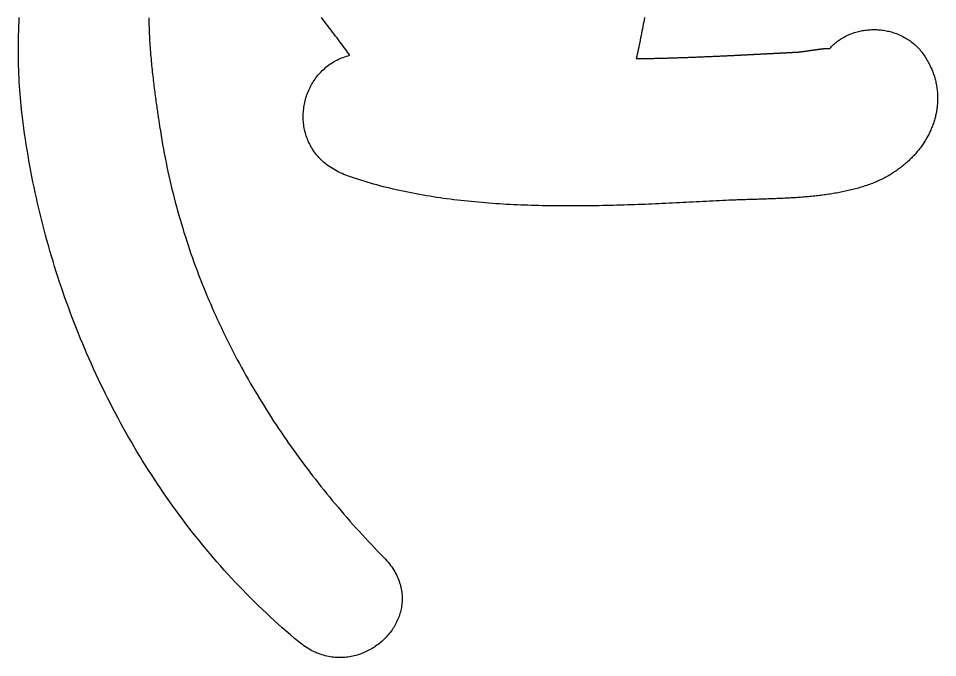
# Model space of a CAD drawing. Extents: x -5.5 to 29.5, y -8.1 to 1.6.
# Drawn here: x 2.295 to 3.052, y -3.94 to -3.414 of the extents above; entities that cross this region are included whole.
import ezdxf

# ---------------------------------------------------------------- set-up
doc = ezdxf.new("R2010")
doc.units = 0
doc.layers.get('0').update_dxf_attribs({"linetype": 'CONTINUOUS'})

msp = doc.modelspace()

# ---------------------------------------------------------------- linework, layer by layer
for points in [[(2.59565, -3.85818, 0), (2.59683, -3.85942, 0), (2.59796, -3.86067, 0), (2.59904, -3.86193, 0), (2.60007, -3.8632, 0), (2.60104, -3.86447, 0), (2.60197, -3.86575, 0), (2.60284, -3.86703, 0), (2.60366, -3.86832, 0), (2.60444, -3.86961, 0), (2.60517, -3.87091, 0), (2.60584, -3.8722, 0), (2.60648, -3.87351, 0), (2.60706, -3.87481, 0), (2.6076, -3.87611, 0), (2.60809, -3.87742, 0), (2.60853, -3.87872, 0), (2.60894, -3.88003, 0), (2.60929, -3.88133, 0), (2.60961, -3.88263, 0), (2.60988, -3.88394, 0), (2.61011, -3.88523, 0), (2.61029, -3.88653, 0), (2.61044, -3.88783, 0), (2.61054, -3.88911, 0), (2.61061, -3.8904, 0), (2.61063, -3.89168, 0), (2.61062, -3.89296, 0), (2.61056, -3.89423, 0), (2.61047, -3.89549, 0), (2.61034, -3.89675, 0), (2.61018, -3.898, 0), (2.60998, -3.89924, 0), (2.60974, -3.90047, 0), (2.60947, -3.9017, 0), (2.60916, -3.90291, 0), (2.60882, -3.90412, 0), (2.60844, -3.90531, 0), (2.60803, -3.9065, 0), (2.60759, -3.90767, 0), (2.60712, -3.90883, 0), (2.60662, -3.90998, 0), (2.60608, -3.91112, 0), (2.60552, -3.91224, 0), (2.60493, -3.91335, 0), (2.6043, -3.91444, 0), (2.60365, -3.91552, 0), (2.60297, -3.91658, 0), (2.60226, -3.91763, 0), (2.60153, -3.91866, 0), (2.60077, -3.91967, 0), (2.59999, -3.92067, 0), (2.59918, -3.92164, 0), (2.59834, -3.9226, 0), (2.59748, -3.92354, 0), (2.5966, -3.92446, 0), (2.59569, -3.92536, 0), (2.59477, -3.92624, 0), (2.59382, -3.9271, 0), (2.59285, -3.92794, 0), (2.59185, -3.92875, 0), (2.59084, -3.92954, 0), (2.58981, -3.93031, 0), (2.58876, -3.93106, 0), (2.58769, -3.93178, 0), (2.58661, -3.93247, 0), (2.58551, -3.93314, 0), (2.58439, -3.93379, 0), (2.58325, -3.93441, 0), (2.5821, -3.935, 0), (2.58093, -3.93556, 0), (2.57975, -3.9361, 0), (2.57855, -3.93661, 0), (2.57735, -3.93708, 0), (2.57612, -3.93753, 0), (2.57489, -3.93795, 0), (2.57365, -3.93834, 0), (2.57239, -3.9387, 0), (2.57112, -3.93903, 0), (2.56985, -3.93932, 0), (2.56856, -3.93958, 0), (2.56726, -3.93981, 0), (2.56596, -3.94001, 0), (2.56465, -3.94017, 0), (2.56333, -3.9403, 0), (2.56201, -3.94039, 0), (2.56067, -3.94045, 0), (2.55934, -3.94047, 0), (2.558, -3.94045, 0), (2.55665, -3.9404, 0), (2.5553, -3.9403, 0), (2.55395, -3.94018, 0), (2.55259, -3.94001, 0), (2.55123, -3.9398, 0), (2.54987, -3.93955, 0), (2.54851, -3.93927, 0), (2.54715, -3.93894, 0), (2.54579, -3.93857, 0), (2.54443, -3.93816, 0), (2.54307, -3.93771, 0), (2.54171, -3.93721, 0), (2.54036, -3.93667, 0), (2.53901, -3.93609, 0), (2.53766, -3.93546, 0), (2.53631, -3.93479, 0), (2.53497, -3.93407, 0), (2.53364, -3.93331, 0), (2.53231, -3.9325, 0), (2.53098, -3.93164, 0), (2.52967, -3.93074, 0), (2.52836, -3.92979, 0), (2.52706, -3.92879, 0), (2.52547, -3.92749, 0), (2.52202, -3.9246, 0), (2.51859, -3.92169, 0), (2.51519, -3.91875, 0), (2.51181, -3.91579, 0), (2.50846, -3.9128, 0), (2.50513, -3.90978, 0), (2.50182, -3.90674, 0), (2.49854, -3.90367, 0), (2.49528, -3.90058, 0), (2.49205, -3.89746, 0), (2.48884, -3.89432, 0), (2.48566, -3.89115, 0), (2.4825, -3.88796, 0), (2.47936, -3.88474, 0), (2.47625, -3.8815, 0), (2.47316, -3.87824, 0), (2.4701, -3.87495, 0), (2.46706, -3.87164, 0), (2.46405, -3.86831, 0), (2.46106, -3.86495, 0), (2.4581, -3.86157, 0), (2.45516, -3.85817, 0), (2.45225, -3.85475, 0), (2.44936, -3.85131, 0), (2.44649, -3.84784, 0), (2.44365, -3.84436, 0), (2.44084, -3.84085, 0), (2.43805, -3.83732, 0), (2.43528, -3.83377, 0), (2.43255, -3.83021, 0), (2.42983, -3.82662, 0), (2.42714, -3.82301, 0), (2.42448, -3.81938, 0), (2.42184, -3.81573, 0), (2.41923, -3.81207, 0), (2.41664, -3.80838, 0), (2.41408, -3.80468, 0), (2.41154, -3.80095, 0), (2.40903, -3.79721, 0), (2.40654, -3.79345, 0), (2.40408, -3.78968, 0), (2.40165, -3.78588, 0), (2.39924, -3.78207, 0), (2.39686, -3.77825, 0), (2.3945, -3.7744, 0), (2.39217, -3.77054, 0), (2.38986, -3.76666, 0), (2.38758, -3.76277, 0), (2.38533, -3.75886, 0), (2.3831, -3.75494, 0), (2.3809, -3.751, 0), (2.37872, -3.74704, 0), (2.37657, -3.74307, 0), (2.37444, -3.73909, 0), (2.37235, -3.73509, 0), (2.37027, -3.73107, 0), (2.36823, -3.72705, 0), (2.36621, -3.72301, 0), (2.36422, -3.71895, 0), (2.36225, -3.71488, 0), (2.36031, -3.7108, 0), (2.35839, -3.70671, 0), (2.35651, -3.70261, 0), (2.35465, -3.69849, 0), (2.35281, -3.69436, 0), (2.351, -3.69022, 0), (2.34922, -3.68606, 0), (2.34747, -3.6819, 0), (2.34574, -3.67772, 0), (2.34404, -3.67354, 0), (2.34237, -3.66934, 0), (2.34072, -3.66513, 0), (2.3391, -3.66091, 0), (2.3375, -3.65669, 0), (2.33594, -3.65245, 0), (2.3344, -3.6482, 0), (2.33289, -3.64395, 0), (2.3314, -3.63968, 0), (2.32994, -3.63541, 0), (2.32851, -3.63113, 0), (2.32711, -3.62684, 0), (2.32573, -3.62254, 0), (2.32438, -3.61823, 0), (2.32306, -3.61392, 0), (2.32177, -3.6096, 0), (2.3205, -3.60527, 0), (2.31926, -3.60094, 0), (2.31805, -3.5966, 0), (2.31687, -3.59225, 0), (2.31571, -3.5879, 0), (2.31458, -3.58354, 0), (2.31348, -3.57917, 0), (2.3124, -3.5748, 0), (2.31136, -3.57042, 0), (2.31034, -3.56604, 0), (2.30935, -3.56166, 0), (2.30839, -3.55727, 0), (2.30745, -3.55287, 0), (2.30655, -3.54848, 0), (2.30567, -3.54407, 0), (2.30482, -3.53967, 0), (2.304, -3.53526, 0), (2.3032, -3.53085, 0), (2.30244, -3.52643, 0), (2.3017, -3.52202, 0), (2.30099, -3.5176, 0), (2.30031, -3.51317, 0), (2.29966, -3.50875, 0), (2.29904, -3.50433, 0), (2.29844, -3.4999, 0), (2.29787, -3.49547, 0), (2.29738, -3.49145, 0), (2.29704, -3.48845, 0), (2.29672, -3.48541, 0), (2.29642, -3.48232, 0), (2.29614, -3.47918, 0), (2.29588, -3.476, 0), (2.29564, -3.47278, 0), (2.29542, -3.46951, 0), (2.29523, -3.46621, 0), (2.29506, -3.46287, 0), (2.29491, -3.4595, 0), (2.29478, -3.45609, 0), (2.29468, -3.45265, 0), (2.2946, -3.44917, 0), (2.29455, -3.44567, 0), (2.29452, -3.44214, 0), (2.29452, -3.43858, 0), (2.29454, -3.435, 0), (2.29459, -3.4314, 0), (2.29466, -3.42777, 0), (2.29477, -3.42412, 0), (2.2949, -3.42046, 0), (2.29506, -3.41678, 0), (2.29524, -3.41308, 0)], [(2.40194, -3.41328, 0), (2.40196, -3.41518, 0), (2.402, -3.41709, 0), (2.40205, -3.41899, 0), (2.4021, -3.4209, 0), (2.40217, -3.4228, 0), (2.40225, -3.42471, 0), (2.40233, -3.42661, 0), (2.40242, -3.4285, 0), (2.40252, -3.43039, 0), (2.40263, -3.43228, 0), (2.40275, -3.43416, 0), (2.40287, -3.43604, 0), (2.40301, -3.43791, 0), (2.40314, -3.43977, 0), (2.40329, -3.44163, 0), (2.40344, -3.44347, 0), (2.40359, -3.44531, 0), (2.40376, -3.44714, 0), (2.40392, -3.44895, 0), (2.40409, -3.45076, 0), (2.40427, -3.45255, 0), (2.40445, -3.45433, 0), (2.40463, -3.4561, 0), (2.40482, -3.45785, 0), (2.40501, -3.45959, 0), (2.40521, -3.46131, 0), (2.4054, -3.46302, 0), (2.4056, -3.46472, 0), (2.4058, -3.46639, 0), (2.40601, -3.46805, 0), (2.40621, -3.46969, 0), (2.40641, -3.4713, 0), (2.40662, -3.4729, 0), (2.40683, -3.47448, 0), (2.40703, -3.47604, 0), (2.40724, -3.47758, 0), (2.40744, -3.47909, 0), (2.40765, -3.48058, 0), (2.40785, -3.48205, 0), (2.40806, -3.48349, 0), (2.40826, -3.48491, 0), (2.40846, -3.48631, 0), (2.40865, -3.48767, 0), (2.40885, -3.48901, 0), (2.40904, -3.49032, 0), (2.40922, -3.49161, 0), (2.40941, -3.49286, 0), (2.40959, -3.49408, 0), (2.40976, -3.49528, 0), (2.40994, -3.49644, 0), (2.4101, -3.49757, 0), (2.41026, -3.49867, 0), (2.41042, -3.49974, 0), (2.41086, -3.50274, 0), (2.41144, -3.50649, 0), (2.41204, -3.51022, 0), (2.41266, -3.51396, 0), (2.4133, -3.51768, 0), (2.41397, -3.52139, 0), (2.41466, -3.52509, 0), (2.41538, -3.52878, 0), (2.41611, -3.53247, 0), (2.41687, -3.53614, 0), (2.41765, -3.53981, 0), (2.41846, -3.54347, 0), (2.41928, -3.54711, 0), (2.42013, -3.55075, 0), (2.421, -3.55438, 0), (2.4219, -3.558, 0), (2.42281, -3.56161, 0), (2.42375, -3.56521, 0), (2.42471, -3.5688, 0), (2.42569, -3.57238, 0), (2.42669, -3.57595, 0), (2.42772, -3.57951, 0), (2.42876, -3.58307, 0), (2.42983, -3.58661, 0), (2.43092, -3.59015, 0), (2.43203, -3.59367, 0), (2.43316, -3.59719, 0), (2.43431, -3.60069, 0), (2.43549, -3.60419, 0), (2.43668, -3.60768, 0), (2.4379, -3.61116, 0), (2.43913, -3.61462, 0), (2.44039, -3.61808, 0), (2.44167, -3.62153, 0), (2.44297, -3.62497, 0), (2.44429, -3.6284, 0), (2.44563, -3.63182, 0), (2.44699, -3.63524, 0), (2.44837, -3.63864, 0), (2.44977, -3.64203, 0), (2.45119, -3.64541, 0), (2.45263, -3.64879, 0), (2.45409, -3.65215, 0), (2.45557, -3.65551, 0), (2.45707, -3.65885, 0), (2.45859, -3.66219, 0), (2.46013, -3.66551, 0), (2.46168, -3.66883, 0), (2.46326, -3.67214, 0), (2.46486, -3.67543, 0), (2.46648, -3.67872, 0), (2.46811, -3.682, 0), (2.46977, -3.68527, 0), (2.47144, -3.68853, 0), (2.47314, -3.69178, 0), (2.47485, -3.69502, 0), (2.47658, -3.69825, 0), (2.47833, -3.70147, 0), (2.4801, -3.70468, 0), (2.48188, -3.70788, 0), (2.48369, -3.71107, 0), (2.48551, -3.71425, 0), (2.48735, -3.71742, 0), (2.48921, -3.72059, 0), (2.49109, -3.72374, 0), (2.49299, -3.72688, 0), (2.4949, -3.73002, 0), (2.49683, -3.73314, 0), (2.49878, -3.73625, 0), (2.50075, -3.73936, 0), (2.50274, -3.74245, 0), (2.50474, -3.74554, 0), (2.50676, -3.74861, 0), (2.5088, -3.75168, 0), (2.51085, -3.75473, 0), (2.51292, -3.75778, 0), (2.51501, -3.76081, 0), (2.51712, -3.76384, 0), (2.51924, -3.76686, 0), (2.52138, -3.76986, 0), (2.52354, -3.77286, 0), (2.52571, -3.77585, 0), (2.5279, -3.77883, 0), (2.53011, -3.78179, 0), (2.53233, -3.78475, 0), (2.53457, -3.7877, 0), (2.53683, -3.79064, 0), (2.5391, -3.79356, 0), (2.54139, -3.79648, 0), (2.54369, -3.79939, 0), (2.54601, -3.80229, 0), (2.54835, -3.80518, 0), (2.5507, -3.80806, 0), (2.55307, -3.81093, 0), (2.55545, -3.81378, 0), (2.55785, -3.81663, 0), (2.56026, -3.81947, 0), (2.56269, -3.8223, 0), (2.56514, -3.82512, 0), (2.5676, -3.82793, 0), (2.57008, -3.83073, 0), (2.57257, -3.83352, 0), (2.57507, -3.8363, 0), (2.57759, -3.83907, 0), (2.58013, -3.84183, 0), (2.58268, -3.84458, 0), (2.58524, -3.84732, 0), (2.58782, -3.85005, 0), (2.59042, -3.85277, 0), (2.59302, -3.85548, 0), (2.59565, -3.85818, 0)], [(2.56753, -3.4442, 0), (2.5666, -3.44291, 0), (2.56564, -3.44158, 0), (2.56465, -3.44022, 0), (2.56363, -3.43883, 0), (2.56258, -3.43741, 0), (2.56151, -3.43595, 0), (2.56042, -3.43447, 0), (2.55929, -3.43296, 0), (2.55815, -3.43142, 0), (2.55697, -3.42986, 0), (2.55578, -3.42828, 0), (2.55456, -3.42667, 0), (2.55332, -3.42504, 0), (2.55205, -3.42339, 0), (2.55077, -3.42172, 0), (2.54946, -3.42003, 0), (2.54814, -3.41832, 0), (2.54679, -3.4166, 0), (2.54543, -3.41486, 0), (2.54405, -3.41311, 0)], [(2.81027, -3.41313, 0), (2.80991, -3.41496, 0), (2.80955, -3.41679, 0), (2.80919, -3.41864, 0), (2.80883, -3.42049, 0), (2.80846, -3.42235, 0), (2.8081, -3.42421, 0), (2.80773, -3.42609, 0), (2.80736, -3.42796, 0), (2.80699, -3.42985, 0), (2.80662, -3.43173, 0), (2.80624, -3.43362, 0), (2.80586, -3.43552, 0), (2.80547, -3.43742, 0), (2.80508, -3.43932, 0), (2.80468, -3.44122, 0), (2.80428, -3.44312, 0), (2.80388, -3.44503, 0), (2.80347, -3.44694, 0)], [(2.96283, -3.43846, 0), (2.96355, -3.43766, 0), (2.96428, -3.43689, 0), (2.96504, -3.43613, 0), (2.96581, -3.43539, 0), (2.9666, -3.43468, 0), (2.9674, -3.43398, 0), (2.96823, -3.43331, 0), (2.96907, -3.43266, 0), (2.96992, -3.43202, 0), (2.97079, -3.43141, 0), (2.97168, -3.43082, 0), (2.97258, -3.43025, 0), (2.97349, -3.4297, 0), (2.97442, -3.42918, 0), (2.97536, -3.42867, 0), (2.97631, -3.42819, 0), (2.97728, -3.42772, 0), (2.97825, -3.42728, 0), (2.97924, -3.42686, 0), (2.98024, -3.42646, 0), (2.98124, -3.42608, 0), (2.98226, -3.42572, 0), (2.98329, -3.42539, 0), (2.98432, -3.42508, 0), (2.98536, -3.42478, 0), (2.98641, -3.42451, 0), (2.98747, -3.42427, 0), (2.98853, -3.42404, 0), (2.9896, -3.42383, 0), (2.99067, -3.42365, 0), (2.99175, -3.42349, 0), (2.99283, -3.42335, 0), (2.99392, -3.42324, 0), (2.99501, -3.42314, 0), (2.9961, -3.42307, 0), (2.99719, -3.42302, 0), (2.99829, -3.42299, 0), (2.99939, -3.42298, 0), (3.00049, -3.423, 0), (3.00159, -3.42304, 0), (3.00268, -3.4231, 0), (3.00378, -3.42319, 0), (3.00488, -3.42329, 0), (3.00598, -3.42342, 0), (3.00707, -3.42357, 0), (3.00816, -3.42375, 0), (3.00925, -3.42395, 0), (3.01033, -3.42417, 0), (3.01141, -3.42441, 0), (3.01249, -3.42467, 0), (3.01356, -3.42496, 0), (3.01462, -3.42528, 0), (3.01568, -3.42561, 0), (3.01673, -3.42597, 0), (3.01778, -3.42635, 0), (3.01881, -3.42675, 0), (3.01984, -3.42718, 0), (3.02086, -3.42763, 0), (3.02187, -3.42811, 0), (3.02287, -3.42861, 0), (3.02386, -3.42913, 0), (3.02484, -3.42967, 0), (3.02581, -3.43024, 0), (3.02677, -3.43083, 0), (3.02772, -3.43145, 0), (3.02865, -3.43209, 0), (3.02957, -3.43275, 0), (3.03047, -3.43344, 0), (3.03136, -3.43415, 0), (3.03224, -3.43488, 0), (3.0331, -3.43564, 0), (3.03395, -3.43643, 0), (3.03478, -3.43723, 0), (3.03559, -3.43806, 0), (3.03639, -3.43892, 0), (3.03717, -3.4398, 0), (3.03793, -3.4407, 0), (3.03867, -3.44163, 0), (3.03939, -3.44258, 0), (3.04009, -3.44356, 0), (3.04077, -3.44456, 0), (3.04141, -3.44554, 0), (3.042, -3.44649, 0), (3.04257, -3.44743, 0), (3.04312, -3.44838, 0), (3.04365, -3.44934, 0), (3.04417, -3.45029, 0), (3.04467, -3.45125, 0), (3.04515, -3.4522, 0), (3.04561, -3.45317, 0), (3.04605, -3.45413, 0), (3.04648, -3.45509, 0), (3.04689, -3.45606, 0), (3.04728, -3.45702, 0), (3.04765, -3.45799, 0), (3.04801, -3.45896, 0), (3.04835, -3.45993, 0), (3.04867, -3.46091, 0), (3.04897, -3.46188, 0), (3.04926, -3.46285, 0), (3.04953, -3.46383, 0), (3.04978, -3.4648, 0), (3.05002, -3.46578, 0), (3.05024, -3.46675, 0), (3.05045, -3.46773, 0), (3.05063, -3.46871, 0), (3.0508, -3.46968, 0), (3.05096, -3.47066, 0), (3.05109, -3.47164, 0), (3.05122, -3.47261, 0), (3.05132, -3.47359, 0), (3.05141, -3.47457, 0), (3.05149, -3.47554, 0), (3.05154, -3.47652, 0), (3.05159, -3.47749, 0), (3.05161, -3.47846, 0), (3.05162, -3.47943, 0), (3.05162, -3.4804, 0), (3.0516, -3.48137, 0), (3.05156, -3.48234, 0), (3.05151, -3.48331, 0), (3.05145, -3.48427, 0), (3.05137, -3.48523, 0), (3.05127, -3.4862, 0), (3.05116, -3.48716, 0), (3.05103, -3.48811, 0), (3.05089, -3.48907, 0), (3.05074, -3.49002, 0), (3.05057, -3.49097, 0), (3.05039, -3.49192, 0), (3.05019, -3.49287, 0), (3.04998, -3.49381, 0), (3.04975, -3.49475, 0), (3.04951, -3.49569, 0), (3.04926, -3.49662, 0), (3.04899, -3.49755, 0), (3.0487, -3.49848, 0), (3.04841, -3.49941, 0), (3.0481, -3.50033, 0), (3.04777, -3.50125, 0), (3.04744, -3.50216, 0), (3.04709, -3.50307, 0), (3.04672, -3.50398, 0), (3.04635, -3.50488, 0), (3.04596, -3.50578, 0), (3.04555, -3.50668, 0), (3.04514, -3.50757, 0), (3.04471, -3.50845, 0), (3.04427, -3.50933, 0), (3.04381, -3.51021, 0), (3.04335, -3.51108, 0), (3.04287, -3.51195, 0), (3.04237, -3.51281, 0), (3.04187, -3.51367, 0), (3.04135, -3.51452, 0), (3.04082, -3.51537, 0), (3.04028, -3.51621, 0), (3.03973, -3.51705, 0), (3.03917, -3.51788, 0), (3.03859, -3.5187, 0), (3.038, -3.51952, 0), (3.0374, -3.52033, 0), (3.03679, -3.52114, 0), (3.03616, -3.52194, 0), (3.03553, -3.52273, 0), (3.03488, -3.52352, 0), (3.03423, -3.5243, 0), (3.03356, -3.52508, 0), (3.03288, -3.52585, 0), (3.03219, -3.52661, 0), (3.03149, -3.52736, 0), (3.03077, -3.52811, 0), (3.03005, -3.52885, 0), (3.02932, -3.52958, 0), (3.02857, -3.53031, 0), (3.02782, -3.53103, 0), (3.02705, -3.53174, 0), (3.02628, -3.53244, 0), (3.02549, -3.53314, 0), (3.0247, -3.53382, 0), (3.02389, -3.5345, 0), (3.02308, -3.53517, 0), (3.02225, -3.53584, 0), (3.02142, -3.53649, 0), (3.02057, -3.53714, 0), (3.01972, -3.53778, 0), (3.01885, -3.53841, 0), (3.01798, -3.53903, 0), (3.0171, -3.53964, 0), (3.01621, -3.54024, 0), (3.01531, -3.54083, 0), (3.0144, -3.54142, 0), (3.01347, -3.542, 0), (3.01249, -3.54259, 0), (3.01151, -3.54317, 0), (3.01052, -3.54373, 0), (3.00952, -3.54429, 0), (3.0085, -3.54483, 0), (3.00748, -3.54537, 0), (3.00645, -3.54589, 0), (3.00541, -3.5464, 0), (3.00436, -3.5469, 0), (3.0033, -3.54739, 0), (3.00223, -3.54787, 0), (3.00115, -3.54833, 0), (3.00007, -3.54879, 0), (2.99898, -3.54924, 0), (2.99787, -3.54968, 0), (2.99676, -3.5501, 0), (2.99565, -3.55052, 0), (2.99452, -3.55093, 0), (2.99339, -3.55133, 0), (2.99225, -3.55171, 0), (2.9911, -3.55209, 0), (2.98995, -3.55246, 0), (2.98879, -3.55282, 0), (2.98762, -3.55318, 0), (2.98645, -3.55352, 0), (2.98527, -3.55385, 0), (2.98408, -3.55418, 0), (2.98289, -3.55449, 0), (2.9817, -3.5548, 0), (2.98049, -3.5551, 0), (2.97928, -3.55539, 0), (2.97807, -3.55568, 0), (2.97685, -3.55596, 0), (2.97563, -3.55622, 0), (2.9744, -3.55648, 0), (2.97317, -3.55674, 0), (2.97193, -3.55698, 0), (2.97069, -3.55722, 0), (2.96944, -3.55745, 0), (2.96819, -3.55768, 0), (2.96694, -3.5579, 0), (2.96568, -3.55811, 0), (2.96442, -3.55831, 0), (2.96315, -3.55851, 0), (2.96189, -3.5587, 0), (2.96062, -3.55889, 0), (2.95934, -3.55907, 0), (2.95807, -3.55924, 0), (2.95679, -3.55941, 0), (2.95551, -3.55957, 0), (2.95423, -3.55973, 0), (2.95294, -3.55988, 0), (2.95166, -3.56002, 0), (2.95037, -3.56016, 0), (2.94908, -3.5603, 0), (2.94779, -3.56043, 0), (2.9465, -3.56056, 0), (2.94521, -3.56068, 0), (2.94391, -3.56079, 0), (2.94262, -3.5609, 0), (2.94132, -3.56101, 0), (2.94003, -3.56111, 0), (2.93874, -3.56121, 0), (2.93744, -3.56131, 0), (2.93615, -3.5614, 0), (2.93485, -3.56149, 0), (2.93356, -3.56157, 0), (2.93227, -3.56165, 0), (2.93098, -3.56173, 0), (2.92968, -3.56181, 0), (2.9284, -3.56188, 0), (2.92711, -3.56195, 0), (2.92582, -3.56201, 0), (2.92454, -3.56207, 0), (2.92325, -3.56213, 0), (2.92197, -3.56219, 0), (2.92069, -3.56225, 0), (2.91942, -3.5623, 0), (2.91814, -3.56235, 0), (2.91687, -3.5624, 0), (2.91561, -3.56245, 0), (2.91434, -3.5625, 0), (2.91308, -3.56254, 0), (2.91182, -3.56258, 0), (2.91057, -3.56263, 0), (2.90932, -3.56267, 0), (2.90807, -3.56271, 0), (2.90683, -3.56274, 0), (2.90559, -3.56278, 0), (2.90435, -3.56282, 0), (2.90312, -3.56286, 0), (2.9019, -3.56289, 0), (2.90068, -3.56293, 0), (2.89946, -3.56296, 0), (2.89825, -3.563, 0), (2.89705, -3.56304, 0), (2.89585, -3.56307, 0), (2.89466, -3.56311, 0), (2.89347, -3.56315, 0), (2.89229, -3.56319, 0), (2.89111, -3.56322, 0), (2.88994, -3.56326, 0), (2.88878, -3.5633, 0), (2.88763, -3.56335, 0), (2.88648, -3.56339, 0), (2.88534, -3.56343, 0), (2.8842, -3.56348, 0), (2.88308, -3.56353, 0), (2.88196, -3.56357, 0), (2.88085, -3.56363, 0), (2.87974, -3.56368, 0), (2.87726, -3.5638, 0), (2.8746, -3.56393, 0), (2.87192, -3.56407, 0), (2.86922, -3.56421, 0), (2.86652, -3.56434, 0), (2.86381, -3.56448, 0), (2.86109, -3.56462, 0), (2.85836, -3.56476, 0), (2.85561, -3.5649, 0), (2.85286, -3.56504, 0), (2.8501, -3.56517, 0), (2.84733, -3.56531, 0), (2.84456, -3.56545, 0), (2.84177, -3.56559, 0), (2.83898, -3.56572, 0), (2.83617, -3.56586, 0), (2.83336, -3.56599, 0), (2.83055, -3.56612, 0), (2.82772, -3.56625, 0), (2.82489, -3.56638, 0), (2.82205, -3.56651, 0), (2.8192, -3.56663, 0), (2.81635, -3.56675, 0), (2.81349, -3.56687, 0), (2.81063, -3.56698, 0), (2.80775, -3.56709, 0), (2.80488, -3.5672, 0), (2.802, -3.56731, 0), (2.79911, -3.56741, 0), (2.79622, -3.5675, 0), (2.79332, -3.5676, 0), (2.79042, -3.56768, 0), (2.78752, -3.56777, 0), (2.78461, -3.56785, 0), (2.78169, -3.56792, 0), (2.77878, -3.56799, 0), (2.77586, -3.56805, 0), (2.77294, -3.56811, 0), (2.77001, -3.56816, 0), (2.76708, -3.5682, 0), (2.76415, -3.56824, 0), (2.76122, -3.56828, 0), (2.75828, -3.5683, 0), (2.75535, -3.56832, 0), (2.75241, -3.56834, 0), (2.74947, -3.56834, 0), (2.74653, -3.56834, 0), (2.74359, -3.56833, 0), (2.74064, -3.56831, 0), (2.7377, -3.56829, 0), (2.73476, -3.56825, 0), (2.73182, -3.56821, 0), (2.72887, -3.56816, 0), (2.72593, -3.5681, 0), (2.72299, -3.56803, 0), (2.72005, -3.56796, 0), (2.71711, -3.56787, 0), (2.71417, -3.56777, 0), (2.71124, -3.56767, 0), (2.7083, -3.56755, 0), (2.70537, -3.56742, 0), (2.70244, -3.56729, 0), (2.69951, -3.56714, 0), (2.69659, -3.56698, 0), (2.69367, -3.56681, 0), (2.69075, -3.56663, 0), (2.68783, -3.56644, 0), (2.68492, -3.56624, 0), (2.68201, -3.56602, 0), (2.67911, -3.56579, 0), (2.67621, -3.56556, 0), (2.67332, -3.5653, 0), (2.67043, -3.56504, 0), (2.66754, -3.56476, 0), (2.66466, -3.56447, 0), (2.66179, -3.56417, 0), (2.65892, -3.56385, 0), (2.65606, -3.56352, 0), (2.6532, -3.56318, 0), (2.65035, -3.56282, 0), (2.6475, -3.56245, 0), (2.64467, -3.56206, 0), (2.64184, -3.56166, 0), (2.63902, -3.56125, 0), (2.6362, -3.56081, 0), (2.63339, -3.56037, 0), (2.63059, -3.55991, 0), (2.6278, -3.55943, 0), (2.62502, -3.55894, 0), (2.62224, -3.55843, 0), (2.61948, -3.5579, 0), (2.61672, -3.55736, 0), (2.61397, -3.5568, 0), (2.61123, -3.55623, 0), (2.60851, -3.55564, 0), (2.60579, -3.55503, 0), (2.60308, -3.5544, 0), (2.60038, -3.55376, 0), (2.59769, -3.5531, 0), (2.59502, -3.55242, 0), (2.59235, -3.55172, 0), (2.5897, -3.55101, 0), (2.58706, -3.55027, 0), (2.58442, -3.54952, 0), (2.58181, -3.54875, 0), (2.5792, -3.54796, 0), (2.5766, -3.54714, 0), (2.57402, -3.54631, 0), (2.57145, -3.54546, 0), (2.5689, -3.54459, 0), (2.56635, -3.5437, 0), (2.56431, -3.54296, 0), (2.56267, -3.54233, 0), (2.56108, -3.54165, 0), (2.55952, -3.54095, 0), (2.55801, -3.54022, 0), (2.55653, -3.53946, 0), (2.5551, -3.53867, 0), (2.55371, -3.53785, 0), (2.55236, -3.53701, 0), (2.55105, -3.53614, 0), (2.54978, -3.53524, 0), (2.54855, -3.53432, 0), (2.54736, -3.53338, 0), (2.54621, -3.53241, 0), (2.5451, -3.53142, 0), (2.54403, -3.53041, 0), (2.543, -3.52938, 0), (2.54201, -3.52832, 0), (2.54105, -3.52725, 0), (2.54014, -3.52616, 0), (2.53926, -3.52505, 0), (2.53842, -3.52392, 0), (2.53761, -3.52277, 0), (2.53685, -3.52161, 0), (2.53612, -3.52044, 0), (2.53543, -3.51925, 0), (2.53478, -3.51805, 0), (2.53416, -3.51683, 0), (2.53358, -3.5156, 0), (2.53304, -3.51436, 0), (2.53253, -3.51311, 0), (2.53206, -3.51185, 0), (2.53163, -3.51058, 0), (2.53123, -3.5093, 0), (2.53086, -3.50801, 0), (2.53053, -3.50672, 0), (2.53024, -3.50542, 0), (2.52998, -3.50411, 0), (2.52975, -3.5028, 0), (2.52956, -3.50149, 0), (2.52941, -3.50017, 0), (2.52929, -3.49885, 0), (2.5292, -3.49753, 0), (2.52914, -3.49621, 0), (2.52912, -3.49488, 0), (2.52913, -3.49356, 0), (2.52918, -3.49224, 0), (2.52925, -3.49092, 0), (2.52936, -3.4896, 0), (2.52951, -3.48829, 0), (2.52968, -3.48698, 0), (2.52989, -3.48567, 0), (2.53012, -3.48437, 0), (2.53039, -3.48308, 0), (2.53069, -3.48179, 0), (2.53103, -3.48051, 0), (2.53139, -3.47924, 0), (2.53178, -3.47798, 0), (2.53221, -3.47673, 0), (2.53266, -3.47549, 0), (2.53315, -3.47426, 0), (2.53366, -3.47304, 0), (2.53421, -3.47184, 0), (2.53478, -3.47065, 0), (2.53538, -3.46947, 0), (2.53602, -3.46831, 0), (2.53668, -3.46717, 0), (2.53737, -3.46604, 0), (2.53809, -3.46493, 0), (2.53883, -3.46383, 0), (2.53961, -3.46276, 0), (2.54041, -3.46171, 0), (2.54124, -3.46067, 0), (2.5421, -3.45966, 0), (2.54298, -3.45867, 0), (2.5439, -3.4577, 0), (2.54484, -3.45675, 0), (2.5458, -3.45583, 0), (2.5468, -3.45494, 0), (2.54781, -3.45407, 0), (2.54886, -3.45322, 0), (2.54993, -3.4524, 0), (2.55103, -3.45161, 0), (2.55215, -3.45085, 0), (2.5533, -3.45012, 0), (2.55447, -3.44942, 0), (2.55567, -3.44874, 0), (2.55689, -3.4481, 0), (2.55813, -3.4475, 0), (2.55941, -3.44692, 0), (2.5607, -3.44638, 0), (2.56202, -3.44587, 0), (2.56336, -3.4454, 0), (2.56473, -3.44496, 0), (2.56612, -3.44456, 0), (2.56753, -3.4442, 0)], [(2.80347, -3.44694, 0), (2.80431, -3.44693, 0), (2.80516, -3.44691, 0), (2.80601, -3.4469, 0), (2.80686, -3.44689, 0), (2.80771, -3.44687, 0), (2.80855, -3.44686, 0), (2.8094, -3.44685, 0), (2.81025, -3.44683, 0), (2.8111, -3.44682, 0), (2.81195, -3.4468, 0), (2.81279, -3.44679, 0), (2.81364, -3.44677, 0), (2.81449, -3.44675, 0), (2.81534, -3.44674, 0), (2.81619, -3.44672, 0), (2.81703, -3.4467, 0), (2.81788, -3.44668, 0), (2.81873, -3.44666, 0), (2.81958, -3.44664, 0), (2.82043, -3.44662, 0), (2.82127, -3.4466, 0), (2.82212, -3.44658, 0), (2.82297, -3.44656, 0), (2.82382, -3.44654, 0), (2.82466, -3.44652, 0), (2.82551, -3.4465, 0), (2.82636, -3.44647, 0), (2.82721, -3.44645, 0), (2.82806, -3.44643, 0), (2.8289, -3.44641, 0), (2.82975, -3.44638, 0), (2.8306, -3.44636, 0), (2.83145, -3.44633, 0), (2.83229, -3.44631, 0), (2.83314, -3.44628, 0), (2.83399, -3.44626, 0), (2.83484, -3.44623, 0), (2.83568, -3.4462, 0), (2.83653, -3.44618, 0), (2.83738, -3.44615, 0), (2.83823, -3.44612, 0), (2.83907, -3.4461, 0), (2.83992, -3.44607, 0), (2.84077, -3.44604, 0), (2.84162, -3.44601, 0), (2.84246, -3.44598, 0), (2.84331, -3.44595, 0), (2.84416, -3.44592, 0), (2.84501, -3.44589, 0), (2.84585, -3.44586, 0), (2.8467, -3.44583, 0), (2.84755, -3.4458, 0), (2.8484, -3.44577, 0), (2.84924, -3.44574, 0), (2.85009, -3.4457, 0), (2.85094, -3.44567, 0), (2.85179, -3.44564, 0), (2.85263, -3.44561, 0), (2.85348, -3.44557, 0), (2.85433, -3.44554, 0), (2.85517, -3.44551, 0), (2.85602, -3.44547, 0), (2.85687, -3.44544, 0), (2.85772, -3.4454, 0), (2.85856, -3.44537, 0), (2.85941, -3.44533, 0), (2.86026, -3.4453, 0), (2.86111, -3.44526, 0), (2.86195, -3.44523, 0), (2.8628, -3.44519, 0), (2.86365, -3.44515, 0), (2.8645, -3.44512, 0), (2.86534, -3.44508, 0), (2.86619, -3.44504, 0), (2.86704, -3.44501, 0), (2.86789, -3.44497, 0), (2.86873, -3.44493, 0), (2.86958, -3.44489, 0), (2.87043, -3.44485, 0), (2.87128, -3.44481, 0), (2.87212, -3.44478, 0), (2.87297, -3.44474, 0), (2.87382, -3.4447, 0), (2.87467, -3.44466, 0), (2.87551, -3.44462, 0), (2.87636, -3.44458, 0), (2.87721, -3.44454, 0), (2.87806, -3.4445, 0), (2.8789, -3.44446, 0), (2.87975, -3.44442, 0), (2.8806, -3.44438, 0), (2.88145, -3.44433, 0), (2.88229, -3.44429, 0), (2.88314, -3.44425, 0), (2.88399, -3.44421, 0), (2.88484, -3.44417, 0), (2.88568, -3.44412, 0), (2.88653, -3.44408, 0), (2.88738, -3.44404, 0), (2.88823, -3.444, 0), (2.88904, -3.44396, 0), (2.88943, -3.44394, 0), (2.88981, -3.44392, 0), (2.8902, -3.4439, 0), (2.89058, -3.44388, 0), (2.89097, -3.44386, 0), (2.89135, -3.44384, 0), (2.89173, -3.44382, 0), (2.89212, -3.4438, 0), (2.8925, -3.44378, 0), (2.89289, -3.44376, 0), (2.89327, -3.44374, 0), (2.89366, -3.44372, 0), (2.89404, -3.4437, 0), (2.89443, -3.44368, 0), (2.89481, -3.44366, 0), (2.8952, -3.44364, 0), (2.89558, -3.44362, 0), (2.89597, -3.4436, 0), (2.89635, -3.44359, 0), (2.89673, -3.44357, 0), (2.89712, -3.44355, 0), (2.8975, -3.44353, 0), (2.89789, -3.44351, 0), (2.89827, -3.44349, 0), (2.89866, -3.44347, 0), (2.89904, -3.44345, 0), (2.89943, -3.44343, 0), (2.89981, -3.44341, 0), (2.9002, -3.44339, 0), (2.90058, -3.44337, 0), (2.90097, -3.44335, 0), (2.90135, -3.44333, 0), (2.90174, -3.44331, 0), (2.90212, -3.44329, 0), (2.9025, -3.44327, 0), (2.90289, -3.44325, 0), (2.90327, -3.44323, 0), (2.90366, -3.44322, 0), (2.90404, -3.4432, 0), (2.90443, -3.44318, 0), (2.90481, -3.44316, 0), (2.9052, -3.44314, 0), (2.90558, -3.44312, 0), (2.90597, -3.4431, 0), (2.90635, -3.44308, 0), (2.90674, -3.44306, 0), (2.90712, -3.44304, 0), (2.90751, -3.44302, 0), (2.90789, -3.443, 0), (2.90827, -3.44298, 0), (2.90866, -3.44296, 0), (2.90904, -3.44294, 0), (2.90943, -3.44292, 0), (2.90981, -3.4429, 0), (2.9102, -3.44288, 0), (2.91058, -3.44286, 0), (2.91097, -3.44284, 0), (2.91135, -3.44283, 0), (2.91174, -3.44281, 0), (2.91212, -3.44279, 0), (2.91251, -3.44277, 0), (2.91289, -3.44275, 0), (2.91328, -3.44273, 0), (2.91366, -3.44271, 0), (2.91404, -3.44269, 0), (2.91443, -3.44267, 0), (2.91481, -3.44265, 0), (2.9152, -3.44263, 0), (2.91558, -3.44261, 0), (2.91597, -3.44259, 0), (2.91635, -3.44257, 0), (2.91674, -3.44255, 0), (2.91712, -3.44253, 0), (2.91751, -3.44251, 0), (2.91789, -3.44249, 0), (2.91828, -3.44247, 0), (2.91866, -3.44245, 0), (2.91905, -3.44243, 0), (2.91943, -3.44241, 0), (2.91981, -3.44239, 0), (2.9202, -3.44237, 0), (2.92058, -3.44235, 0), (2.92097, -3.44233, 0), (2.92135, -3.44231, 0), (2.92174, -3.44229, 0), (2.92212, -3.44227, 0), (2.92251, -3.44225, 0), (2.92289, -3.44223, 0), (2.92328, -3.44221, 0), (2.92366, -3.44219, 0), (2.92405, -3.44217, 0), (2.92443, -3.44215, 0), (2.92481, -3.44213, 0), (2.9252, -3.44211, 0), (2.92558, -3.44209, 0), (2.92597, -3.44207, 0), (2.92635, -3.44205, 0), (2.92674, -3.44203, 0), (2.92712, -3.44201, 0), (2.92751, -3.44199, 0), (2.92789, -3.44197, 0), (2.92828, -3.44195, 0), (2.92866, -3.44193, 0), (2.92905, -3.44191, 0), (2.92943, -3.44189, 0), (2.92982, -3.44187, 0), (2.9302, -3.44185, 0), (2.93058, -3.44183, 0), (2.93097, -3.44181, 0), (2.93135, -3.44179, 0), (2.93174, -3.44177, 0), (2.93212, -3.44175, 0), (2.93251, -3.44173, 0), (2.93289, -3.44171, 0), (2.93328, -3.44169, 0), (2.93366, -3.44167, 0), (2.93405, -3.44165, 0), (2.93443, -3.44163, 0), (2.93482, -3.44161, 0), (2.9352, -3.44159, 0), (2.93558, -3.44157, 0), (2.93597, -3.44155, 0)], [(2.93597, -3.44155, 0), (2.93611, -3.44154, 0), (2.93626, -3.44153, 0), (2.9364, -3.44152, 0), (2.93655, -3.44151, 0), (2.93671, -3.4415, 0), (2.93686, -3.44149, 0), (2.93702, -3.44147, 0), (2.93718, -3.44146, 0), (2.93735, -3.44144, 0), (2.93752, -3.44143, 0), (2.93769, -3.44141, 0), (2.93786, -3.44139, 0), (2.93803, -3.44137, 0), (2.93821, -3.44136, 0), (2.93839, -3.44134, 0), (2.93857, -3.44131, 0), (2.93876, -3.44129, 0), (2.93894, -3.44127, 0), (2.93913, -3.44125, 0), (2.93933, -3.44122, 0), (2.93952, -3.4412, 0), (2.93971, -3.44118, 0), (2.93991, -3.44115, 0), (2.94011, -3.44112, 0), (2.94031, -3.4411, 0), (2.94052, -3.44107, 0), (2.94072, -3.44104, 0), (2.94093, -3.44101, 0), (2.94114, -3.44099, 0), (2.94135, -3.44096, 0), (2.94156, -3.44093, 0), (2.94178, -3.4409, 0), (2.94199, -3.44087, 0), (2.94221, -3.44084, 0), (2.94243, -3.4408, 0), (2.94265, -3.44077, 0), (2.94287, -3.44074, 0), (2.9431, -3.44071, 0), (2.94332, -3.44067, 0), (2.94355, -3.44064, 0), (2.94377, -3.44061, 0), (2.944, -3.44057, 0), (2.94423, -3.44054, 0), (2.94446, -3.44051, 0), (2.94469, -3.44047, 0), (2.94493, -3.44044, 0), (2.94516, -3.4404, 0), (2.9454, -3.44037, 0), (2.94563, -3.44033, 0), (2.94587, -3.44029, 0), (2.9461, -3.44026, 0), (2.94634, -3.44022, 0), (2.94658, -3.44019, 0), (2.94682, -3.44015, 0), (2.94706, -3.44012, 0), (2.9473, -3.44008, 0), (2.94754, -3.44004, 0), (2.94778, -3.44001, 0), (2.94802, -3.43997, 0), (2.94826, -3.43993, 0), (2.94851, -3.4399, 0), (2.94875, -3.43986, 0), (2.94899, -3.43983, 0), (2.94923, -3.43979, 0), (2.94948, -3.43976, 0), (2.94972, -3.43972, 0), (2.94996, -3.43968, 0), (2.9502, -3.43965, 0), (2.95045, -3.43961, 0), (2.95069, -3.43958, 0), (2.95093, -3.43954, 0), (2.95118, -3.43951, 0), (2.95142, -3.43947, 0), (2.95166, -3.43944, 0), (2.9519, -3.43941, 0), (2.95214, -3.43937, 0), (2.95238, -3.43934, 0), (2.95262, -3.43931, 0), (2.95286, -3.43928, 0), (2.9531, -3.43924, 0), (2.95334, -3.43921, 0), (2.95358, -3.43918, 0), (2.95382, -3.43915, 0), (2.95405, -3.43912, 0), (2.95429, -3.43909, 0), (2.95452, -3.43906, 0), (2.95476, -3.43903, 0), (2.95499, -3.439, 0), (2.95522, -3.43897, 0), (2.95545, -3.43895, 0), (2.95568, -3.43892, 0), (2.95591, -3.43889, 0), (2.95614, -3.43887, 0), (2.95636, -3.43884, 0), (2.95659, -3.43882, 0), (2.95681, -3.43879, 0), (2.95703, -3.43877, 0), (2.95725, -3.43875, 0), (2.95747, -3.43873, 0), (2.95769, -3.4387, 0), (2.95791, -3.43868, 0), (2.95812, -3.43866, 0), (2.95834, -3.43864, 0), (2.95855, -3.43863, 0), (2.95876, -3.43861, 0), (2.95896, -3.43859, 0), (2.95917, -3.43858, 0), (2.95937, -3.43856, 0), (2.95958, -3.43855, 0), (2.95978, -3.43853, 0), (2.95998, -3.43852, 0), (2.96017, -3.43851, 0), (2.96037, -3.4385, 0), (2.96056, -3.43849, 0), (2.96075, -3.43848, 0), (2.96093, -3.43847, 0), (2.96112, -3.43847, 0), (2.9613, -3.43846, 0), (2.96148, -3.43846, 0), (2.96166, -3.43845, 0), (2.96184, -3.43845, 0), (2.96201, -3.43845, 0), (2.96218, -3.43845, 0), (2.96235, -3.43845, 0), (2.96251, -3.43845, 0), (2.96267, -3.43846, 0), (2.96283, -3.43846, 0)]]:
    msp.add_polyline3d(points)

doc.saveas('drawing.dxf')
